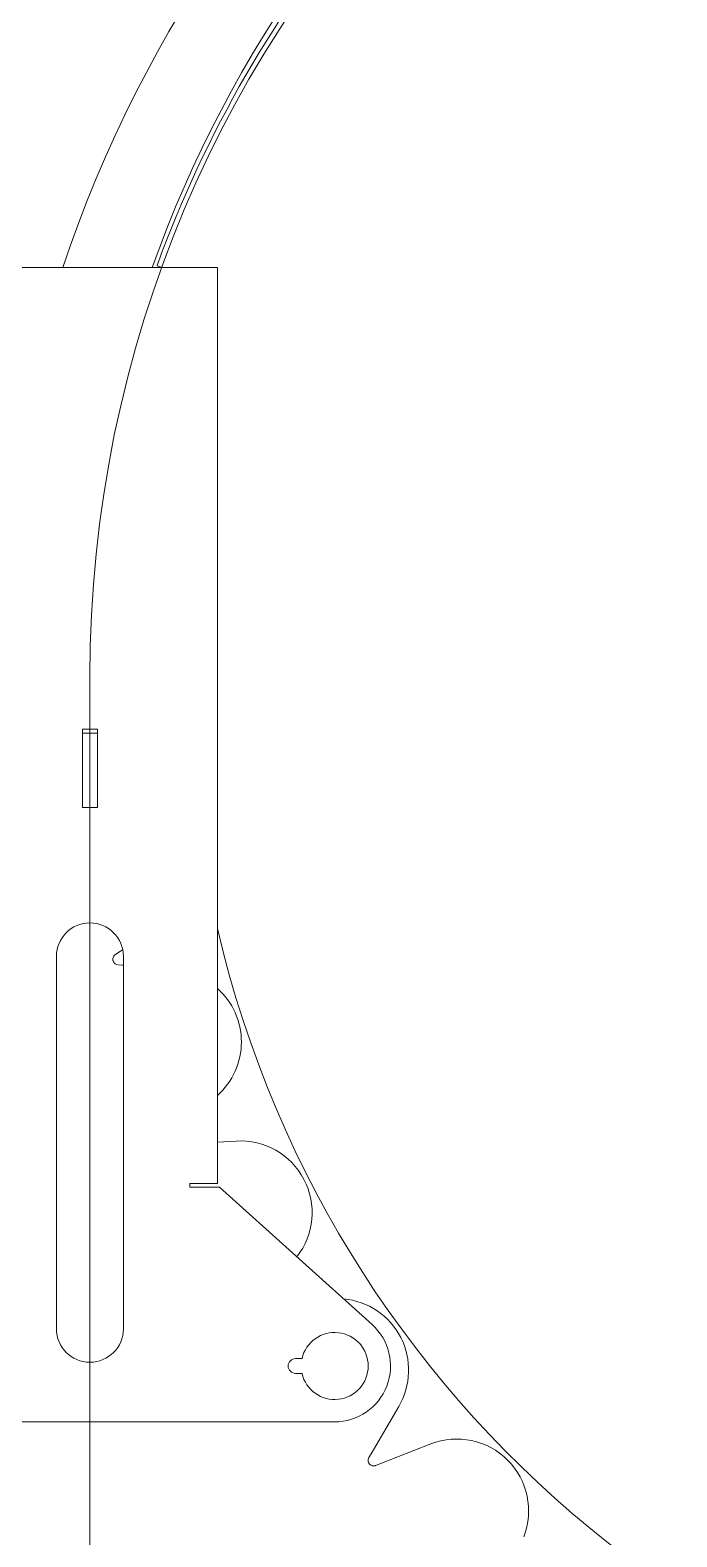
# Model space of a CAD drawing. Extents: x -3873 to 164127, y 7129 to 96529.
# Drawn here: x 85001 to 85174.7, y 60470.9 to 60875.6 of the extents above; entities that cross this region are included whole.
import ezdxf

# ---------------------------------------------------------------- set-up
doc = ezdxf.new("R2010")
doc.units = 0
doc.layers.get('0').update_dxf_attribs({"linetype": 'CONTINUOUS'})
doc.layers.add('LAYOUT Kromeka', color=1, linetype='CONTINUOUS', lineweight=5)

# ---------------------------------------------------------------- blocks, each defined once
blk = doc.blocks.new('SD-01-04-645-180-reduktor')
for p, q in [((288, 120.58), (295.4, 120.58)), ((288, -125.42), (288, 120.58)), ((349.1, 120.58), (295.4, 120.58)), ((304.23, 121.09), (302.84, 120.58)), ((324.25, -3.42), (320.25, -3.42)), ((320.25, -3.42), (320.25, -24.42)), ((324.25, -24.42), (324.25, -3.42)), ((320.25, -4.42), (324.25, -4.42)), ((320.25, -24.42), (324.25, -24.42)), ((313.25, -64.42), (313.25, -164.42)), ((314.45, -63.29), (313.43, -62.64)), ((315.41, -63.91), (314.45, -63.29)), ((331.25, -164.42), (331.25, -64.42)), ((313.25, -66.81), (313.61, -66.77)), ((313.61, -66.77), (314.75, -66.66)), ((282.96, -114.02), (288, -114.31)), ((288, -125.42), (295.4, -125.42)), ((295.4, -126.42), (295.4, -125.42)), ((246.46, -163.27), (287.4, -126.42)), ((287.4, -126.42), (295.4, -126.42)), ((267, -172.42), (265.27, -172.42)), ((265.27, -176.42), (267, -176.42)), ((246.74, -198.02), (239.28, -185.29)), ((256.5, -189.42), (349.1, -189.42)), ((230.68, -195.37), (244.41, -200.74)), ((247.31, -199), (246.74, -198.02)), ((244.41, -200.74), (245.48, -201.16))]:
    blk.add_line(p, q)
for centre, radius, start, end in [((0, 10.36), 347.5, 18.493, 84.3437), ((-0.25, 11.9), 324.5, 19.5671, 83.8969), ((0, 10.36), 323.75, 20, 40), ((0, 10.36), 295.75, 192.7126, 346.8544), ((322.25, -64.42), 9, 0, 180), ((300.82, -87.38), 19.26, 131.759, 228.241), ((281.83, -133.24), 19.26, 86.6365, 217.991), ((255.9, -175.56), 19.26, 95.3283, 210.3635), ((256.5, -174.42), 15, 131.9946, 270), ((256.5, -174.42), 9, 12.8396, 347.1604), ((322.25, -164.42), 9, 180, 0), ((267, -174.42), 2, 270, 90), ((223.66, -213.3), 19.26, 68.6365, 201.3635)]:
    blk.add_arc(centre, radius, start, end)
for points, knots in [([(316.07, -65.52), (316.08, -65.48), (316.09, -65.43), (316.11, -65.25), (316.11, -65.11), (316.06, -64.8), (316, -64.58), (315.75, -64.2), (315.6, -64.04), (315.41, -63.91)], [-0.2456208, -0.2456208, -0.2456208, -0.2456208, -0.2272681, -0.2272681, -0.1713091, -0.1713091, -0.0785911, -0.0785911, 0, 0, 0, 0]), ([(314.75, -66.66), (314.95, -66.64), (315.14, -66.58), (315.55, -66.36), (315.73, -66.17), (315.91, -65.91), (315.96, -65.82), (316.03, -65.66), (316.05, -65.59), (316.07, -65.52)], [-0.1906463, -0.1906463, -0.1906463, -0.1906463, -0.1380741, -0.1380741, -0.0569502, -0.0569502, -0.022277, -0.022277, 0, 0, 0, 0]), ([(245.48, -201.16), (245.52, -201.17), (245.57, -201.19), (245.77, -201.24), (245.93, -201.26), (246.35, -201.25), (246.58, -201.17), (246.85, -201.02), (246.94, -200.96), (247.07, -200.85), (247.12, -200.8), (247.17, -200.75)], [-0.1908901, -0.1908901, -0.1908901, -0.1908901, -0.1784812, -0.1784812, -0.1347878, -0.1347878, -0.0568744, -0.0568744, -0.0222657, -0.0222657, 0, 0, 0, 0]), ([(247.17, -200.75), (247.21, -200.7), (247.24, -200.66), (247.3, -200.56), (247.33, -200.52), (247.4, -200.37), (247.44, -200.26), (247.52, -199.96), (247.53, -199.75), (247.47, -199.36), (247.41, -199.18), (247.31, -199)], [-0.2329725, -0.2329725, -0.2329725, -0.2329725, -0.2151504, -0.2151504, -0.1962833, -0.1962833, -0.1553335, -0.1553335, -0.0752083, -0.0752083, -0.0084722, -0.0084722, -0.0084722, -0.0084722])]:
    blk.add_open_spline(points, degree=3, knots=knots)

msp = doc.modelspace()

# ---------------------------------------------------------------- linework, layer by layer
at = {"layer": 'LAYOUT Kromeka', "elevation": -15419959.69}
msp.add_lwpolyline([(83727.59, 63133.87), (83721.97, 47023.65, 0.412929), (84124.92, 46618.64), (85259.11, 46618.64, 0.415704), (85662.06, 47023.65), (85662.06, 60626.61), (85662.06, 60701.85, 1), (85017.06, 60701.85), (85017.06, 60331.81), (85017.06, 56376, -1), (84371.23, 56376), (84372.61, 60367.81), (84372.59, 63130.55)], format="xyb", dxfattribs=at)

# ---------------------------------------------------------------- block references
at = {"layer": 'LAYOUT Kromeka', "xscale": -1}
msp.add_blockref('SD-01-04-645-180-reduktor', (85339.31, 60691.22, -15419981.6), dxfattribs=at)

doc.saveas('drawing.dxf')
